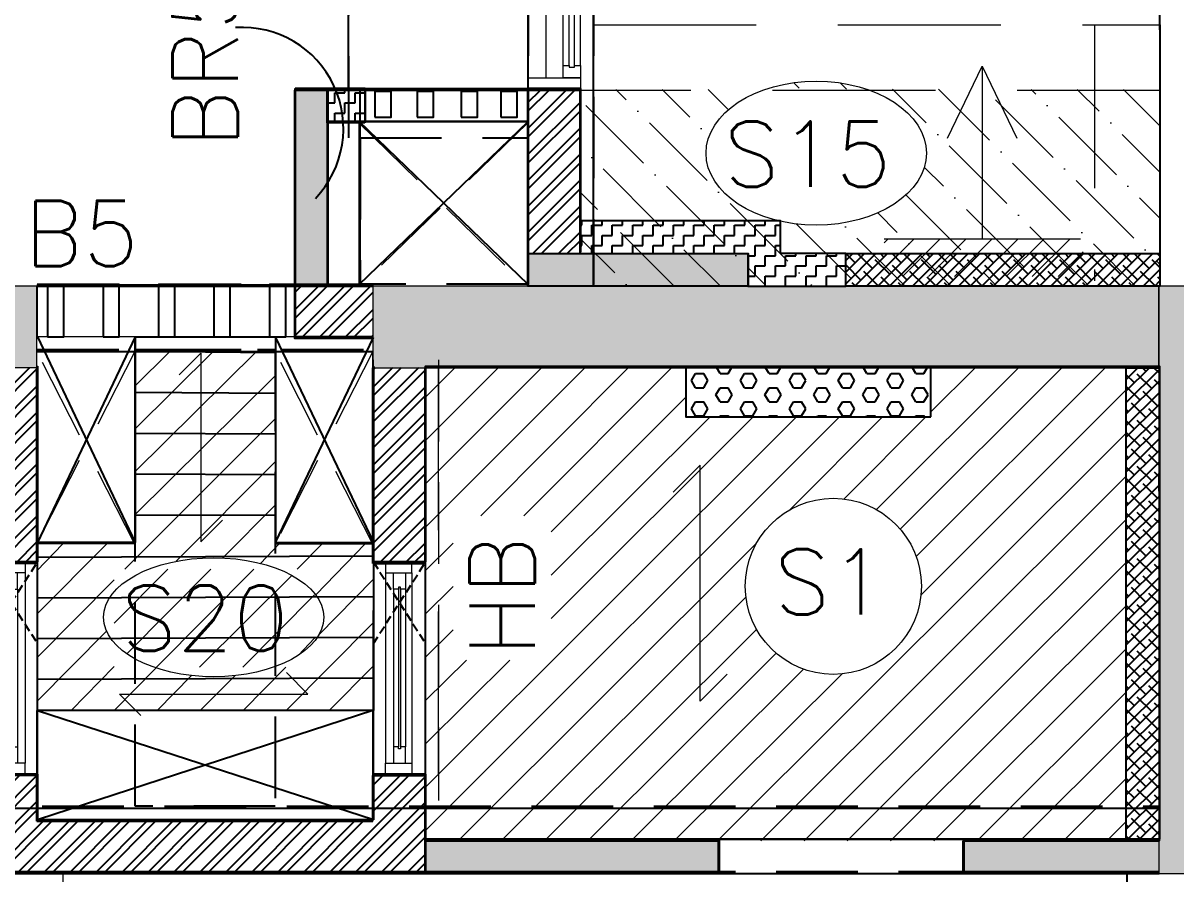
# Model space of a CAD drawing. Header units: millimetres. Extents: x 1181448 to 1317632, y -5734806 to -5633961.
# Drawn here: x 1287948 to 1291482, y -5713883 to -5711275 of the extents above; entities that cross this region are included whole.
import ezdxf

# ---------------------------------------------------------------- set-up
doc = ezdxf.new("R2010")
doc.units = ezdxf.units.MM
doc.header["$LTSCALE"] = 1000
doc.header["$MEASUREMENT"] = 0
for name, pattern in [('1', [0]), ('2BHK-A - FRONT$0$HIDDEN', [0.375, 0.25, -0.125]), ('AUDIT_D_120904163729-0', [0]), ('HIDDEN', [0.375, 0.25, -0.125]), ('T 10_TYPICAL ELEVATION$0$AUDIT_D_120904163729-0', [0]), ('T8(T9 IS SIMILAR) - TYPICAL FLOOR ELEVATION$0$AUDIT_D_120904163729-0', [0]), ('T8(T9 IS SIMILAR)$0$$0$HIDDEN', [0.375, 0.25, -0.125]), ('T8(T9 IS SIMILAR)$0$HIDDEN', [0.375, 0.25, -0.125])]:
    doc.linetypes.add(name, pattern=pattern)
doc.layers.get('0').update_dxf_attribs({"linetype": 'AUDIT_D_120904163729-0'})
for name, color, linetype in [('100 MM THK. NON-STRUCTURAL WALL', 134, 'Continuous'), ('100 MM THK. NON-STRUCTURAL WALL FOR LEDGE WALL BELOW WASHBASIN COUNTER', 47, 'Continuous'), ('150 MM THK. BLOCK WORK.', 223, 'Continuous'), ('2BHK-A - FRONT$0$$0$A-Elev Feature-Chajja', 13, 'Continuous'), ('2BHK-A - FRONT$0$$0$CUT-OUT', 49, 'Continuous'), ('2BHK-A - FRONT$0$A-TOI SUNK 50MM', 8, 'Continuous'), ('2BHK-A - FRONT$0$CUT-OUT', 49, 'Continuous'), ('2BHK-A - FRONT$0$ELE 1', 1, 'Continuous'), ('A_dim', 1, 'Continuous'), ('S-BEAM', 20, 'Continuous'), ('SCPL-BEAMS NO.', 7, 'Continuous'), ('T 10_TYPICAL ELEVATION$0$A-WALL-FEATURES', 6, 'T 10_TYPICAL ELEVATION$0$AUDIT_D_120904163729-0'), ('T8(T9 IS SIMILAR) - TYPICAL FLOOR ELEVATION$0$A-WALL-FEATURES', 6, 'T8(T9 IS SIMILAR) - TYPICAL FLOOR ELEVATION$0$AUDIT_D_120904163729-0'), ('T8(T9 IS SIMILAR)$0$S-BEAM', 20, 'T8(T9 IS SIMILAR)$0$$0$HIDDEN'), ('TYPICAL FLOOR ARCH', 251, 'AUDIT_D_120904163729-0')]:
    doc.layers.add(name, color=color, linetype=linetype)
for name, color, linetype, lineweight in [('160 THK. STRUCT WALL', 7, 'Continuous', 15), ('2BHK-A - FRONT$0$$0$A-WALL- 160', 6, 'Continuous', 30), ('2BHK-A - FRONT$0$$0$Ele', 8, 'Continuous', 15), ('2BHK-A - FRONT$0$A-WALL- 160', 6, 'Continuous', 30), ('2BHK-A - FRONT$0$Ventilator', 5, 'Continuous', 0), ('2BHK-A - FRONT$0$Window', 4, 'Continuous', 20), ('S-CUTOUT', 8, 'Continuous', 15), ('S-HATCH', 8, 'Continuous', 9), ('SCPL BEAM', 20, 'Continuous', 13), ('SCPL_DIM', 9, 'Continuous', 5), ('SCPL_SLAB MARK', 72, 'Continuous', 20), ('T8(T9 IS SIMILAR)$0$SCPL BEAM', 191, 'T8(T9 IS SIMILAR)$0$$0$HIDDEN', 13)]:
    doc.layers.add(name, color=color, linetype=linetype, lineweight=lineweight)
doc.layers.add('160MM THK.NON-STRUCTURAL WALLS', color=7, linetype='Continuous', true_color=0xea7b62)
doc.layers.add('WALL - 0.16 thk STRUCTURAL', color=7, linetype='1', true_color=0x24ffc8)
doc.styles.add('SCPL', font='romans.shx')
doc.dimstyles.new('SCPL', dxfattribs={"dimscale": 0, "dimtxt": 300, "dimasz": 300, "dimexe": 100, "dimexo": 200, "dimgap": 150, "dimtad": 0, "dimdec": 0, "dimzin": 1, "dimdsep": 46, "dimtxsty": 'SCPL', "dimcen": 150, "dimclrd": 1, "dimclre": 2, "dimclrt": 5, "dimadec": 3, "dimazin": 0, "dimtfac": 1, "dimtdec": 0, "dimtofl": 0, "dimtmove": 2, "dimatfit": 3, "dimfxl": 0, "dimtolj": 1, "dimtzin": 0, "dimlwd": 15, "dimlwe": 13, "dimarcsym": 0})
pattern_1 = [(0, (-1149440.805562168, 5720355.276203245), (31.25, 31.25), [31.25, -31.25]), (90, (-1149409.555562168, 5720355.276203245), (-31.25, 31.25), [31.25, -31.25])]
pattern_2 = [(45, (206689697.0589429, 159341505.5749756), (-66.29126073623883, 66.29126073623884), [])]

# ---------------------------------------------------------------- blocks, each defined once
blk = doc.blocks.new('2BHK-A - FRONT$0$1500')
at = {"layer": '2BHK-A - FRONT$0$Window', "color": 1, "lineweight": 13}
for p, q in [((1150276.486151809, -5694418.8163806), (1148842.486151809, -5694418.8163806)), ((1149307.486151809, -5694418.8163806), (1148879.986151809, -5694418.8163806)), ((1149307.486151809, -5694472.143047268), (1148879.986151809, -5694472.143047268)), ((1149773.736151809, -5694472.143047268), (1149344.986151809, -5694472.143047268)), ((1149811.236151809, -5694472.143047268), (1150276.48615181, -5694472.143047269)), ((1149307.486151809, -5694525.469713934), (1148842.486151809, -5694525.469713934)), ((1149773.736151809, -5694525.469713934), (1149344.986151809, -5694525.469713934)), ((1150238.986151809, -5694525.469713934), (1149811.236151809, -5694525.469713934)), ((1149773.736151809, -5694578.8163806), (1148842.486151809, -5694578.8163806)), ((1150238.986151809, -5694578.8163806), (1149811.236151809, -5694578.8163806))]:
    blk.add_line(p, q, dxfattribs=at)
at = {"layer": '2BHK-A - FRONT$0$Window', "color": 5, "lineweight": 13}
for p, q in [((1149307.486151809, -5694449.059713934), (1148879.986151809, -5694449.059713934)), ((1149307.486151809, -5694453.559713934), (1148879.986151809, -5694453.559713934)), ((1149773.736151809, -5694490.726380601), (1149344.986151809, -5694490.726380601)), ((1149773.736151809, -5694506.886380601), (1149344.986151809, -5694506.886380601)), ((1150238.986151809, -5694544.053047268), (1149811.236151809, -5694544.053047268)), ((1150238.986151809, -5694560.233047267), (1149811.236151809, -5694560.233047267))]:
    blk.add_line(p, q, dxfattribs=at)
at = {"layer": '2BHK-A - FRONT$0$Window', "color": 4, "lineweight": 13}
for points in [[(1148842.486151809, -5694418.8163806), (1148809.486151809, -5694418.8163806), (1148809.486151809, -5694578.8163806), (1148842.486151809, -5694578.8163806)], [(1148879.986151809, -5694453.559713934), (1148879.986151809, -5694472.143047268), (1148842.486151809, -5694472.143047268), (1148842.486151809, -5694418.8163806), (1148879.986151809, -5694418.8163806), (1148879.986151809, -5694449.059713934), (1148875.486151809, -5694449.059713934), (1148875.486151809, -5694453.559713934)], [(1149307.486151809, -5694453.559713934), (1149307.486151809, -5694472.143047268), (1149344.986151809, -5694472.143047268), (1149344.986151809, -5694418.8163806), (1149307.486151809, -5694418.8163806), (1149307.486151809, -5694449.059713934), (1149311.986151809, -5694449.059713934), (1149311.986151809, -5694453.559713934)], [(1150309.486151809, -5694418.8163806), (1150276.486151809, -5694418.8163806), (1150276.486151809, -5694578.8163806), (1150309.486151809, -5694578.8163806)], [(1149344.986151809, -5694506.886380601), (1149344.986151809, -5694525.469713934), (1149307.486151809, -5694525.469713934), (1149307.486151809, -5694472.143047268), (1149344.986151809, -5694472.143047268), (1149344.986151809, -5694490.726380601), (1149340.486151809, -5694490.726380601), (1149340.486151809, -5694506.886380601)], [(1149773.736151809, -5694506.886380601), (1149773.736151809, -5694525.469713934), (1149811.236151809, -5694525.469713934), (1149811.236151809, -5694472.143047268), (1149773.736151809, -5694472.143047268), (1149773.736151809, -5694490.726380601), (1149778.236151809, -5694490.726380601), (1149778.236151809, -5694506.886380601)], [(1149811.236151809, -5694560.233047267), (1149811.236151809, -5694578.8163806), (1149773.736151809, -5694578.8163806), (1149773.736151809, -5694525.469713934), (1149811.236151809, -5694525.469713934), (1149811.236151809, -5694544.053047268), (1149806.736151809, -5694544.053047268), (1149806.736151809, -5694560.233047267)], [(1150238.986151809, -5694560.233047267), (1150238.986151809, -5694578.8163806), (1150276.486151809, -5694578.8163806), (1150276.486151809, -5694525.469713934), (1150238.986151809, -5694525.469713934), (1150238.986151809, -5694544.053047268), (1150243.486151809, -5694544.053047268), (1150243.486151809, -5694560.233047267)]]:
    blk.add_lwpolyline(points, close=True, dxfattribs=at)
blk = doc.blocks.new('2BHK-A - FRONT$0$V1')
at = {"layer": '2BHK-A - FRONT$0$Ventilator'}
for p, q in [((1139453.9029181, -5700057.068097494), (1140103.9029181, -5700057.068097494)), ((1139453.9029181, -5700217.068097494), (1140103.9029181, -5700217.068097494))]:
    blk.add_line(p, q, dxfattribs=at)
at = {"layer": '2BHK-A - FRONT$0$Ventilator', "color": 8}
for p, q in [((1139486.9029181, -5700094.568097494), (1140070.9029181, -5700094.568097494)), ((1139536.9029181, -5700118.318097494), (1140020.9029181, -5700118.318097494)), ((1139536.9029181, -5700155.818097494), (1140020.9029181, -5700155.818097494)), ((1139486.9029181, -5700174.568097494), (1140070.9029181, -5700174.568097494))]:
    blk.add_line(p, q, dxfattribs=at)
at = {"layer": '2BHK-A - FRONT$0$Ventilator', "color": 5}
for p, q in [((1139536.9029181, -5700134.068097494), (1140020.9029181, -5700134.068097494)), ((1139536.9029181, -5700140.068097494), (1140020.9029181, -5700140.068097494))]:
    blk.add_line(p, q, dxfattribs=at)
at = {"layer": '2BHK-A - FRONT$0$Ventilator', "color": 4}
for points in [[(1139453.9029181, -5700094.568097494), (1139486.9029181, -5700094.568097494), (1139486.9029181, -5700174.568097494), (1139453.9029181, -5700174.568097494)], [(1139536.9029181, -5700134.068097494), (1139536.9029181, -5700118.318097494), (1139486.9029181, -5700118.318097494), (1139486.9029181, -5700155.818097494), (1139536.9029181, -5700155.818097494), (1139536.9029181, -5700140.068097494), (1139530.9029181, -5700140.068097494), (1139530.9029181, -5700134.068097494)], [(1140020.9029181, -5700134.068097494), (1140020.9029181, -5700118.318097494), (1140070.9029181, -5700118.318097494), (1140070.9029181, -5700155.818097494), (1140020.902918101, -5700155.818097494), (1140020.902918101, -5700140.068097494), (1140026.902918101, -5700140.068097494), (1140026.902918101, -5700134.068097494)], [(1140103.9029181, -5700094.568097494), (1140070.9029181, -5700094.568097494), (1140070.9029181, -5700174.568097494), (1140103.9029181, -5700174.568097494)]]:
    blk.add_lwpolyline(points, close=True, dxfattribs=at)
blk = doc.blocks.new('GGS')
at = {"layer": '2BHK-A - FRONT$0$CUT-OUT', "linetype": 'ByBlock'}
h = blk.add_hatch(dxfattribs=at)
h.set_pattern_fill('ANSI31', color=8, scale=1000, angle=135)
h.set_pattern_definition([(180, (-207719539.2580269, -153589283.4232135), (-2.131628207280301e-14, -125), [])])
h.paths.add_polyline_path([(-206574049.760304, -159311117.8172664), (-206574049.8051624, -159311747.9981189), (-206573749.7968754, -159311747.9981189), (-206573749.8169029, -159312262.6860279), (-206574779.7193763, -159312262.6860279), (-206574779.7193763, -159311747.9981189), (-206574479.6993457, -159311747.9981189), (-206574479.7724494, -159311117.8172664)])
at = {"color": 8, "linetype": '2BHK-A - FRONT$0$HIDDEN', "ltscale": 0.1}
for p, q in [((-206574939.77246, -159312057.9981189), (-206574779.77246, -159311807.9981189)), ((-206574939.77246, -159311807.9981189), (-206574779.77246, -159312057.9981189)), ((-206573749.7968754, -159312057.9979317), (-206573589.7968754, -159311807.9979317)), ((-206573749.7968754, -159311807.9979317), (-206573589.7968754, -159312057.9979317))]:
    blk.add_line(p, q, dxfattribs=at)
at = {"layer": '2BHK-A - FRONT$0$$0$A-Elev Feature-Chajja', "color": 8}
for points in [[(-206573745.7580269, -159310445.3327837), (-206573695.7580269, -159310445.3327837), (-206573695.7580269, -159310366.5136434), (-206573745.7580269, -159310366.5136434)], [(-206573615.2580269, -159310445.3327837), (-206573565.2580269, -159310445.3327837), (-206573565.2580269, -159310366.5136434), (-206573615.2580269, -159310366.5136434)], [(-206573480.7580269, -159310445.3327837), (-206573430.7580269, -159310445.3327837), (-206573430.7580269, -159310366.5136434), (-206573480.7580269, -159310366.5136434)], [(-206573359.2580269, -159310445.3327837), (-206573309.2580269, -159310445.3327837), (-206573309.2580269, -159310366.5136434), (-206573359.2580269, -159310366.5136434)], [(-206574748.6799143, -159311117.795598), (-206574698.6068031, -159311117.795598), (-206574698.6068031, -159310957.9764577), (-206574748.6799143, -159310957.9764577)], [(-206574578.6068031, -159311117.7955981), (-206574528.6068031, -159311117.7955981), (-206574528.6068031, -159310957.9764579), (-206574578.6068031, -159310957.9764579)], [(-206574408.6068031, -159311117.795598), (-206574358.6068031, -159311117.795598), (-206574358.6068031, -159310957.9764577), (-206574408.6068031, -159310957.9764577)], [(-206574238.6068031, -159311117.7955981), (-206574188.6068031, -159311117.7955981), (-206574188.6068031, -159310957.9764579), (-206574238.6068031, -159310957.9764579)], [(-206574068.6068031, -159311117.795598), (-206574018.6068031, -159311117.795598), (-206574018.6068031, -159310957.9764577), (-206574068.6068031, -159310957.9764577)]]:
    blk.add_lwpolyline(points, close=True, dxfattribs=at)
at = {"layer": '2BHK-A - FRONT$0$$0$A-WALL- 160', "color": 8, "linetype": 'ByBlock'}
for p, q in [((-206573989.8639396, -159310357.232942), (-206573989.8621727, -159310958.0001591)), ((-206573889.863939, -159310357.2329426), (-206573889.8621648, -159310957.9985042))]:
    blk.add_line(p, q, dxfattribs=at)
blk.add_lwpolyline([(-206573749.7718751, -159310957.9981187), (-206573989.8621727, -159310958.0001591), (-206573989.8621647, -159311117.8176517), (-206573749.7718751, -159311117.8176517)], dxfattribs=at)
at = {"layer": '2BHK-A - FRONT$0$$0$CUT-OUT', "color": 8}
blk.add_line((-206573792.975674, -159310457.9773492), (-206573792.975674, -159310957.9781543), dxfattribs=at)
for points in [[(-206573792.975674, -159310957.9781543), (-206573275.0993609, -159310457.9773492)], [(-206573275.0993609, -159310957.9781543), (-206573792.975674, -159310457.9773492)]]:
    blk.add_lwpolyline(points, dxfattribs=at)
at = {"layer": '2BHK-A - FRONT$0$$0$Ele', "color": 8}
blk.add_lwpolyline([(-206574779.7718751, -159310957.9981259), (-206573989.8635309, -159310958.0001591), (-206573989.8621727, -159311117.8172664), (-206574779.7718751, -159311117.8172664)], close=True, dxfattribs=at)
at = {"layer": '2BHK-A - FRONT$0$A-TOI SUNK 50MM', "color": 8}
blk.add_line((-206572690.0696128, -159312657.9981189), (-206571940.0696128, -159312657.9981189), dxfattribs=at)
blk.add_line((-206572690.0696128, -159312657.9981189), (-206571940.0696128, -159312657.9981189), dxfattribs=at)
blk.add_lwpolyline([(-206571340.0465095, -159312657.9981189), (-206573589.7968754, -159312657.9981189), (-206573589.7968754, -159311208.3543867), (-206571340.0465095, -159311208.3543867)], close=True, dxfattribs=at)
at = {"layer": '2BHK-A - FRONT$0$A-WALL- 160', "color": 8, "linetype": 'ByBlock'}
for p, q in [((-206573989.8639396, -159310357.232942), (-206573889.863939, -159310357.2329426)), ((-206573774.7718957, -159310357.9985042), (-206573274.7718957, -159310357.9985042)), ((-206573274.7718957, -159310357.2329465), (-206573114.7718957, -159310357.2329476)), ((-206573274.7718957, -159310857.9985042), (-206573274.7718957, -159310357.2329465)), ((-206573114.7718957, -159310857.9985042), (-206573114.7718957, -159310357.2329476)), ((-206573774.7718957, -159310457.9985042), (-206573274.7718957, -159310457.9985042)), ((-206574779.77246, -159311807.9981189), (-206574779.7718751, -159311208.0280288)), ((-206573749.7968754, -159311807.9981189), (-206573749.7962905, -159311207.9459302)), ((-206573589.7968754, -159311807.9981189), (-206573589.7962905, -159311207.9488796)), ((-206574779.77246, -159311807.9981189), (-206574939.77246, -159311807.9981189)), ((-206573749.7968754, -159311807.9981189), (-206573589.7968754, -159311807.9981189)), ((-206574779.77246, -159312457.9981189), (-206574939.77246, -159312457.9981189)), ((-206574779.77246, -159312597.9981189), (-206574779.77246, -159312457.9981189)), ((-206573749.7968754, -159312457.9981189), (-206573589.7968754, -159312457.9981189)), ((-206573749.7968754, -159312597.9981189), (-206573749.7968754, -159312457.9981189)), ((-206573589.7968754, -159312757.9981189), (-206573589.7968754, -159312457.9981189)), ((-206574779.77246, -159312597.9981189), (-206573749.7968754, -159312597.9981189)), ((-206573589.7968754, -159312657.9981189), (-206572690.0696128, -159312657.9981189)), ((-206572690.0696128, -159312757.9981189), (-206572690.0696128, -159312657.9981189)), ((-206571940.0696128, -159312657.9981189), (-206571339.7718751, -159312657.9981189)), ((-206571940.0696128, -159312757.9981189), (-206571940.0696128, -159312657.9981189)), ((-206574939.77246, -159312757.9981189), (-206573589.7968754, -159312757.9981189)), ((-206573749.7968754, -159312757.9981189), (-206572690.0696128, -159312757.9981189)), ((-206571940.0696128, -159312757.9981189), (-206571339.7718751, -159312757.9981189))]:
    blk.add_line(p, q, dxfattribs=at)
blk.add_lwpolyline([(-206573774.7718957, -159310457.9985042), (-206573889.863939, -159310457.9985042), (-206573889.863939, -159310357.2329426), (-206573774.7718957, -159310357.2329426)], close=True, dxfattribs=at)
at = {"layer": '2BHK-A - FRONT$0$CUT-OUT', "color": 8, "linetype": 'ByBlock'}
for points in [[(-206574779.7724493, -159311117.8172664), (-206574479.7724494, -159311747.9981189)], [(-206574479.7724494, -159311117.8172664), (-206574779.6985862, -159311747.9981189)], [(-206574049.7968754, -159311119.9435428), (-206573749.8169029, -159311747.956037)], [(-206574049.7968743, -159311747.980709), (-206573749.8336024, -159311119.9435428)], [(-206574779.7193763, -159312262.686028), (-206573749.8169029, -159312597.065883)], [(-206573751.5935071, -159312262.6860279), (-206574775.9972769, -159312597.0946112)]]:
    blk.add_lwpolyline(points, dxfattribs=at)
blk.add_lwpolyline([(-206574049.760304, -159311117.8172664), (-206574049.8051624, -159311747.9981189), (-206573749.7968754, -159311747.9981189), (-206573749.8169029, -159312262.6860279), (-206574779.7193763, -159312262.6860279), (-206574779.7193763, -159311747.9981189), (-206574479.6993457, -159311747.9981189), (-206574479.7724494, -159311117.8172664)], close=True, dxfattribs=at)
at = {"layer": '2BHK-A - FRONT$0$ELE 1', "color": 8, "linetype": 'ByBlock'}
blk.add_line((-206573749.8169029, -159312262.6860279, 0.486511291287666), (-206574779.7193763, -159312262.6860279, 0.486511291287666), dxfattribs=at)
for points in [[(-206574479.7724494, -159311117.8172664), (-206574479.6993457, -159311747.9981189), (-206574779.7193763, -159311747.9981189)], [(-206574049.760304, -159311117.8172664), (-206574049.8334077, -159311747.9981189), (-206573749.8133771, -159311747.9981189)]]:
    blk.add_lwpolyline(points, dxfattribs=at)
at = {"layer": 'T8(T9 IS SIMILAR)$0$S-BEAM', "color": 8}
for p, q in [((-206573824.8962289, -159310507.9985042, -2.001105161086869e-05), (-206573824.3047899, -159308507.2588601, 2.001105161086869e-05)), ((-206573275.0496694, -159308507.0986635), (-206573275.170432, -159310957.1899389, -0.7011561726341198)), ((-206573075.0496696, -159308507.1085213), (-206573075.1704322, -159310957.1997967, -0.7011561726341198)), ((-206573990.6452824, -159310357.9985042), (-206573275.1384339, -159310357.9985042)), ((-206573990.6452824, -159310507.9985042), (-206573990.6452824, -159310956.9190387, -0.2353262531565333)), ((-206573790.6452824, -159310507.9985042), (-206573790.6452824, -159310956.9190387, -0.2353262531565333)), ((-206574780.1472003, -159310957.0404594), (-206573750.3574387, -159310956.9245298, 0.07161335200005503)), ((-206574780.124685, -159311157.0404582), (-206573750.3349234, -159311156.9245286, 0.07161335200005503)), ((-206577390.0751137, -159312556.5852826, 0.07161335200005503), (-206571340.3964036, -159312556.5706815, 0.1432267039698243)), ((-206577390.074631, -159312756.5852826, 0.07161335200005503), (-206571340.6427405, -159312756.5706854, 0.07161335200005525)), ((-206571440.2518242, -159312756.5709257, 0.07161335200005503), (-206571440.2533211, -159313756.3956056, 0.07161335200005503))]:
    blk.add_line(p, q, dxfattribs=at)
for points, elevation in [([(-206573790.6452824, -159310507.9985042), (-206573275.1704186, -159310507.9985042), (-206573275.1704186, -159310956.9190387), (-206573790.6452824, -159310956.9190387)], -0.2353262531564917), ([(-206574050.5785141, -159312556.5772226), (-206574480.4809876, -159312556.5772226), (-206574480.4809876, -159311157.0067255), (-206574050.5785141, -159311157.0067255)], 0.1111447976926301)]:
    blk.add_lwpolyline(points, close=True, dxfattribs=dict(at, elevation=elevation))
at = {"layer": 'T8(T9 IS SIMILAR)$0$SCPL BEAM', "color": 8, "linetype": 'T8(T9 IS SIMILAR)$0$HIDDEN'}
for p, q in [((-206573750.2904298, -159311188.9245307), (-206573750.2813939, -159312538.6875629, 0.04308914851203816)), ((-206573550.2904298, -159311188.9231918), (-206573550.2813939, -159312538.686224, 0.04308914851203816)), ((-206574780.2959824, -159311207.0066281, 0.07161335200005525), (-206574780.2924715, -159312556.5789838, 0.1025067749187656)), ((-206574701.7225278, -159312756.5839723, 0.07161335199998575), (-206574701.7240553, -159313738.0707289, -0.02240105669000003))]:
    blk.add_line(p, q, dxfattribs=at)
at = {"layer": '2BHK-A - FRONT$0$A-WALL- 160', "color": 8, "linetype": 'ByBlock', "xscale": -1, "rotation": 90}
for name, p in [('2BHK-A - FRONT$0$1500', (-212267693.5882764, -158160047.7467958)), ('2BHK-A - FRONT$0$V1', (-212273806.8649729, -158172354.095496))]:
    blk.add_blockref(name, p, dxfattribs=at)
at = {"layer": '2BHK-A - FRONT$0$A-WALL- 160', "color": 8, "linetype": 'ByBlock', "rotation": 270}
blk.add_blockref('2BHK-A - FRONT$0$V1', (-200874722.7043625, -158172354.0952008), dxfattribs=at)
blk = doc.blocks.new('A$C5F94338C')
at = {"layer": 'WALL - 0.16 thk STRUCTURAL', "true_color": 0x1f57ff}
h = blk.add_hatch(color=160, dxfattribs=at)
h.dxf.hatch_style = 1
h.paths.add_polyline_path([(14420.00204686401, 5085.224688071758), (14420.0025664377, 5335.281288523227), (11810.00266800402, 5335.255220908672), (11810.00266800402, 5085.255220908672)])
h = blk.add_hatch(color=160, dxfattribs=at)
h.dxf.hatch_style = 1
h.paths.add_polyline_path([(17859.97668160102, 5084.7284988584), (17859.97720117471, 5334.78509919066), (15450.25455368659, 5334.757252973504), (15450.25455368659, 5084.757252973504)])
h = blk.add_hatch(color=160, dxfattribs=at)
h.dxf.hatch_style = 1
h.paths.add_polyline_path([(18110.00511248014, 5334.784579676576), (17859.97720117471, 5334.78509919066), (17860.04813159606, 3535.000036519952), (18110.0481449475, 3535.000036519952)])
at = {"layer": '160 THK. STRUCT WALL', "elevation": 0.07161335199998575}
blk.add_lwpolyline([(14420.00204686401, 5085.224688071758), (14420.0025664377, 5335.281288523227), (11810.00266800402, 5335.255220908672), (11810.00266800402, 5085.255220908672)], close=True, dxfattribs=at)
at = {"layer": '160 THK. STRUCT WALL'}
for points in [[(17859.97668160102, 5084.7284988584), (17859.97720117471, 5334.78509919066), (15450.25455368659, 5334.757252973504), (15450.25455368659, 5084.757252973504)], [(18110.00511248014, 5334.784579676576), (17859.97720117471, 5334.78509919066), (17860.04813159606, 3535.000036519952), (18110.0481449475, 3535.000036519952)]]:
    blk.add_lwpolyline(points, close=True, dxfattribs=at)
blk = doc.blocks.new('A$C42226032')
at = {"layer": 'SCPL_SLAB MARK'}
h = blk.add_hatch(dxfattribs=at)
h.set_pattern_fill('ANSI31', color=256, scale=0.2, angle=90)
h.set_pattern_definition([(135, (-48.78957498450661, -510.3908649645549), (-0.0176776695296637, -0.0176776695296637), [])])
h.paths.add_polyline_path([(-0.1371932203806165, -0.2348310001494669), (-0.1371932203806165, -0.2863041816063232), (0.1336667771734425, -0.2863041816063232), (0.1336667771734425, -0.2348310001494669)])
for p, q in [((0, 0), (0, -0.2348310001494669)), ((0, -1.99e-13), (-0.047252589632194, -0.0980868399981034)), ((0.047252589632194, -0.0980868399981034), (0, -1.99e-13)), ((0.1336667771734425, -0.2348310001494669), (-0.1336667771734425, -0.2348310001494669))]:
    blk.add_line(p, q, dxfattribs=at)
blk = doc.blocks.new('HS')
at = {"linetype": 'Continuous'}
for p, q in [((9.277298414872346, 0), (7.155978071313255, 2.121320343559318)), ((-9.277298414872346, 0), (9.277298414872346, 0)), ((-9.277298414872346, 0), (-7.155978071312347, -2.121320343559318))]:
    blk.add_line(p, q, dxfattribs=at)
blk = doc.blocks.new('One WAy')
at = {"xscale": -38.94666666665216, "yscale": 38.94666666665216, "zscale": 38.94666666665216, "rotation": 270}
blk.add_blockref('HS', (0, 0), dxfattribs=at)
blk = doc.blocks.new('*D109')
at = {"layer": 'T 10_TYPICAL ELEVATION$0$A-WALL-FEATURES', "color": 1, "lineweight": 15, "transparency": 16777216}
for p, q in [((-206690638.6278394, -159343303.5188352), (-206688538.5632933, -159343303.5188352)), ((-206684078.549582, -159343303.5188352), (-206687638.5632933, -159343303.5188352))]:
    blk.add_line(p, q, dxfattribs=at)
at = {"layer": 'T 10_TYPICAL ELEVATION$0$A-WALL-FEATURES', "color": 2, "lineweight": 13, "transparency": 16777216}
for p, q in [((-206690938.6278394, -159343453.4088667), (-206690938.6278394, -159343403.5188352)), ((-206683778.549582, -159343453.5354241), (-206683778.549582, -159343403.5188352))]:
    blk.add_line(p, q, dxfattribs=at)
at = {"layer": 'T 10_TYPICAL ELEVATION$0$A-WALL-FEATURES', "color": 1, "transparency": 16777216}
for points in [[(-206690638.6278394, -159343253.5188352), (-206690638.6278394, -159343353.5188352), (-206690938.6278394, -159343303.5188352)], [(-206684078.549582, -159343253.5188352), (-206684078.549582, -159343353.5188352), (-206683778.549582, -159343303.5188352)]]:
    blk.add_solid(points, dxfattribs=at)
at = {"layer": 'T 10_TYPICAL ELEVATION$0$A-WALL-FEATURES', "color": 5, "transparency": 16777216, "insert": (-206688088.5632933, -159343303.5188352), "char_height": 300, "attachment_point": 5, "style": 'SCPL'}
blk.add_mtext('\\A1;  ', dxfattribs=at)
blk = doc.blocks.new('A$C73fda794')
at = {"layer": '100 MM THK. NON-STRUCTURAL WALL', "linetype": 'ByBlock'}
h = blk.add_hatch(dxfattribs=at)
h.set_pattern_fill('ZIGZAG', color=256, scale=250)
h.set_pattern_definition(pattern_1)
h.paths.add_polyline_path([(-7291.319410353899, -3119.299472630024), (-5591.246884077787, -3119.298702150583), (-5591.246884077787, -3019.298702150583), (-7291.319410353899, -3019.298702150583)])
h.paths.add_polyline_path([(-4551.319397211075, -4119.299087196589), (-4551.319423824549, -4219.299087315798), (-2341.260941505432, -4219.299678087234), (-2341.260941416025, -4119.299678146839), (-3491.34441062808, -4118.942819625139), (-3491.34441062808, -4018.942819625139), (-3591.34441062808, -4018.942819625139), (-3591.344472408295, -4119.299677997828)])
h.paths.add_polyline_path([(-3491.34441062808, -3018.942819625139), (-2591.617148071527, -3018.942819625139), (-2591.617148071527, -3118.942819625139), (-3491.34441062808, -3118.942819625139)])
h.paths.add_polyline_path([(-1841.617148071527, -3118.942819625139), (-1241.595401823521, -3118.942819625139), (-1241.595401823521, -3018.942819625139), (-1841.617148071527, -3018.942819625139)])
h.paths.add_polyline_path([(958.680589646101, -669.2574555277824), (1058.680589646101, -669.2574555277824), (1058.680589646101, -1418.943618088961), (958.680589646101, -1418.943618088961)])
h.paths.add_polyline_path([(958.680589646101, 230.7425444722176), (1058.680589646101, 230.7425444722176), (1058.680589646101, 1130.6517123878), (958.680589646101, 1130.6517123878)])
h.paths.add_polyline_path([(-3891.409707963467, -1319.2770408988), (-3791.409700840712, -1319.299087375402), (-3791.389510691166, -819.2810516655445), (-3791.450842440128, -819.3189395964146), (-3791.37180891633, -718.40256986022), (-3891.411622941494, -718.6663026511669)])
h.paths.add_polyline_path([(-1241.319410353899, -8328.94281962514), (-506.3194103240967, -8328.94281962514), (-506.3194103240967, -8228.94281962514), (-1241.319410353899, -8228.94281962514)])
h.paths.add_polyline_path([(-991.319410353899, -1419.299086242914), (-591.319410353899, -1419.299086242914), (-591.319410353899, -1319.299087375402), (-991.319410353899, -1319.299087375402)])
h.paths.add_polyline_path([(708.680589646101, -1319.299087375402), (958.680589646101, -1319.299087375402), (958.680589646101, -1419.299048423767), (708.680589646101, -1419.299048423767)])
h = blk.add_hatch(dxfattribs=at)
h.set_pattern_fill('ZIGZAG', color=256, scale=250)
h.set_pattern_definition(pattern_1)
h.paths.add_polyline_path([(-3676.319430977106, -819.2990873754025), (-3791.411474317312, -819.2990873754025), (-3791.411474317312, -718.5335258245468), (-3676.319430977106, -718.5335258245468)])
h = blk.add_hatch(dxfattribs=at)
h.set_pattern_fill('ZIGZAG', color=256, scale=250)
h.set_pattern_definition([(0, (-1203933.583910257, 5720355.632470995), (31.25, 31.25), [31.25, -31.25]), (90, (-1203902.333910257, 5720355.632470995), (-31.25, 31.25), [31.25, -31.25])])
h.paths.add_polyline_path([(-3016.319453537464, -1119.299087375402), (-3016.319430977106, -1219.299087375402), (-2501.6468963027, -1219.230782389641), (-2501.6468963027, -1319.312871426344), (-2201.6063567698, -1319.313572645187), (-2201.606123030186, -1219.299087375402), (-2401.6468963027, -1219.299087375402), (-2401.6468963027, -1119.299087375402)])
at = {"layer": '100 MM THK. NON-STRUCTURAL WALL FOR LEDGE WALL BELOW WASHBASIN COUNTER'}
h = blk.add_hatch(dxfattribs=at)
h.set_pattern_fill('ANSI38', color=256, scale=200)
h.set_pattern_definition([(45, (-16411.84815913439, -8663.210618376732), (-17.67766952966369, 17.67766952966369), []), (135, (-16411.84815913439, -8663.210618376732), (-53.03300858899106, 17.67766952966369), [62.5, -37.5])])
h.paths.add_polyline_path([(-2201.6063567698, -1219.313572645187), (-2201.6063567698, -1319.313572645187), (-1238.744057387114, -1319.305979400873), (-1238.744057387114, -1219.305979400873)])
h = blk.add_hatch(dxfattribs=at)
h.set_pattern_fill('ANSI38', color=256, scale=200)
h.set_pattern_definition([(45, (-19851.51455706358, -9013.513251274824), (-17.67766952966369, 17.67766952966369), []), (135, (-19851.51455706358, -9013.513251274824), (-53.03300858899106, 17.67766952966369), [62.5, -37.5])])
h.paths.add_polyline_path([(-1341.594044774771, -3019.298702150583), (-1241.319410353899, -3019.298702150583), (-1241.319410353899, -1569.654969900846), (-1341.594044774771, -1569.654969900846)])
at = {"layer": '150 MM THK. BLOCK WORK.', "linetype": 'ByBlock'}
h = blk.add_hatch(dxfattribs=at)
h.set_pattern_fill('HEX', color=256, scale=200)
h.set_pattern_definition([(0, (-1149440.805562168, 5720355.276203245), (0, 43.30127018922193), [25, -50]), (120, (-1149440.805562168, 5720355.276203245), (-37.5, -21.65063509461095), [24.99999999999991, -49.99999999999982]), (59.99999999999999, (-1149415.805562168, 5720355.276203245), (-37.49999999999999, 21.65063509461097), [25, -50])])
h.paths.add_polyline_path([(-1941.34441062808, -1719.583469569683), (-1941.34441062808, -1569.297622293234), (-2241.069880008698, -1569.301139116287), (-2241.072296530008, -1569.296547621489), (-2691.500616848469, -1569.294184982777), (-2691.500613957644, -1719.583469569683)])
at = {"layer": '160MM THK.NON-STRUCTURAL WALLS', "linetype": 'ByBlock'}
h = blk.add_hatch(dxfattribs=at)
h.set_pattern_fill('ANSI32', color=256, scale=150)
h.set_pattern_definition([(45, (-1149440.805562168, 5720354.728578001), (-39.77475644174329, 39.7747564417433), []), (45, (-1149414.28905791, 5720354.728578001), (-39.77475644174329, 39.7747564417433), [])])
h.paths.add_polyline_path([(-4800.991564333439, -6474.230782419443), (-4640.991564333439, -6474.230782419443), (-4640.991564333439, -8168.942819625139), (-4170.936972498894, -8168.942819625139), (-4170.936972498894, -8328.94281962514), (-4800.991564333439, -8328.94281962514)])
h.paths.add_polyline_path([(-1441.319410353899, -6654.230782419443), (-1281.319410353899, -6654.230782419443), (-1281.319410353899, -7094.487728267908), (-506.3194103240967, -7094.487728267908), (-506.3230773508549, -7254.509154468775), (-1441.319410353899, -7254.487728267908)])
h.paths.add_polyline_path([(-2070.936972528696, -8328.94281962514), (-1441.319410353899, -8328.94281962514), (-1441.319410353899, -8168.942819625139), (-2070.936972528696, -8168.942819625139)])
h.paths.add_polyline_path([(1893.680589675903, -7094.487728267908), (2263.680589646101, -7094.487728267908), (2263.688034296036, -7254.500128805637), (1893.680589675903, -7254.512529313564)])
h.paths.add_polyline_path([(-3176.319430977106, 781.4664691984653), (-3016.319431006908, 781.4664691984653), (-3016.319431006908, 1130.700912624598), (-3176.319430977106, 1130.700912624598)])
h.paths.add_polyline_path([(-3891.409699946642, -1479.118234872818), (-3651.88964420557, -1479.118234872818), (-3650.798027127981, -1319.299715280533), (-3891.409707963467, -1319.300742298365)])
h.paths.add_polyline_path([(-3651.343825697899, -1568.890630871058), (-3491.34441062808, -1568.890630871058), (-3491.34441062808, -2169.298514962196), (-3651.343825697899, -2169.298514962196)])
h.paths.add_polyline_path([(-4841.319410294294, -1569.299087375402), (-4681.319410324097, -1569.299087375402), (-4678.819995224476, -2169.298702150583), (-4838.819995224476, -2169.298702150583)])
h.paths.add_polyline_path([(-4841.319995224476, -3119.298702150583), (-4841.319995224476, -2819.298702150583), (-4681.319995224476, -2819.298702150583), (-4681.319995224476, -2959.298702150583), (-3651.34441062808, -2959.298702150583), (-3651.34441062808, -2819.298702150583), (-3491.34441062808, -2819.298702150583), (-3491.34441062808, -3118.942819625139)])
h = blk.add_hatch(dxfattribs=at)
h.set_pattern_fill('ANSI32', color=256, scale=150)
h.set_pattern_definition([(45, (-1149440.805562168, 5720355.276203245), (-39.77475644174329, 39.7747564417433), []), (45, (-1149414.28905791, 5720355.276203245), (-39.77475644174329, 39.7747564417433), [])])
h.paths.add_polyline_path([(-3016.319453537464, -1219.299087375402), (-3176.148044735193, -1219.299087375402), (-3176.148044735193, -718.5335280001163), (-3016.319453537464, -718.5335280001163)])
at = {"layer": 'S-HATCH'}
h = blk.add_hatch(dxfattribs=at)
h.set_pattern_fill('ANSI36', color=256, scale=800, angle=270)
h.set_pattern_definition([(315, (206689697.0589429, 159353004.1517563), (194.4543648263005, -53.03300858899111), [250, -50, 0, -50])])
edge = h.paths.add_edge_path()
edge.add_ellipse((-2292.276827007532, -911.8466749489307), major_axis=(-337.599998652935, 0), ratio=0.6534639762314232, start_angle=0, end_angle=360)
edge.add_line((-2454.975123643875, -718.5837777853012), (-3016.319431006908, -718.5837777853012))
edge.add_line((-3016.319431006908, -718.5837777853012), (-3016.319431006908, -1319.465766310692))
edge.add_line((-3016.319431006908, -1319.465766310692), (-1238.950227290392, -1319.476273924112))
edge.add_line((-1238.950227290392, -1319.476273924112), (-1238.950227290392, -718.5942853987217))
edge.add_line((-1238.950227290392, -718.5942853987217), (-2129.578530371189, -718.5837777853012))
h = blk.add_hatch(dxfattribs=at)
h.set_pattern_fill('ANSI31', color=256, scale=750)
h.set_pattern_definition(pattern_2)
h.paths.add_polyline_path([(-3651.588379025459, -2110.080088466406), (-3651.984333842993, -2109.298702180386), (-3950.411888897419, -2109.298702180386), (-3950.948849141598, -2110.359164923429), (-3950.949198246002, -1519.314605951309), (-3950.961003929377, -1519.29130834341), (-4381.389036923647, -1519.339764207602), (-4381.927223443985, -1520.398378282785), (-4381.926875501871, -2109.375088393688), (-4381.965034008026, -2109.299901455641), (-4681.317601144314, -2109.299901455641), (-4681.319936722517, -2109.304495602846), (-4681.319995224476, -2169.298702150583), (-4681.521763145924, -2721.72537240386), (-4681.301982849836, -2619.291852086782), (-3651.494559824467, -2619.291852086782)])
edge = h.paths.add_edge_path(flags=16)
edge.add_ellipse((-4139.426031678915, -2334.014059484005), major_axis=(-337.599998652935, 0), ratio=0.5404940026340262, start_angle=0, end_angle=360)
h.paths.add_polyline_path([(-4444.47396633029, -2486.852354556322), (-3830.188252031803, -2486.852354556322), (-3830.188252031803, -2186.852354556322), (-4444.47396633029, -2186.852354556322)], flags=16)
h = blk.add_hatch(dxfattribs=at)
h.set_pattern_fill('ANSI31', color=256, scale=750)
h.set_pattern_definition(pattern_2)
edge = h.paths.add_edge_path(flags=16)
edge.add_arc((-2239.862197220325, -2239.158692717552), 269.8868610858917, 0, 360)
h.paths.add_polyline_path([(-2442.245004475117, -2375.753312081099), (-2075.578337818384, -2375.753312081099), (-2075.578337818384, -2075.753312081099), (-2442.245004475117, -2075.753312081099)], flags=0)
h.paths.add_polyline_path([(-3104.691965103149, -2465.576823771), (-3104.691965103149, -2022.719680905342), (-3404.691965103149, -2022.719680905342), (-3404.691965103149, -2465.576823771)], flags=16)
h.paths.add_polyline_path([(-1341.594044744968, -1569.254184424877), (-3491.34441062808, -1569.251517951488), (-3491.34441062808, -3019.702154070139), (-1341.594044744968, -3019.699487656355)])
h.paths.add_polyline_path([(-1941.347168028355, -1569.297035634518), (-1941.344410687685, -1719.583469569683), (-2691.500615388155, -1719.585191547871), (-2691.500615388155, -1569.295907020569)], flags=16)
at = {"layer": 'WALL - 0.16 thk STRUCTURAL', "true_color": 0x1f57ff}
h = blk.add_hatch(color=160, dxfattribs=at)
h.dxf.hatch_style = 1
h.paths.add_polyline_path([(-3176.303447604179, -1219.088597089052), (-2501.303447604179, -1219.088597089052), (-2501.303439676762, -1318.937498688698), (-3176.303439676762, -1318.937498688698)])
at = {"layer": '100 MM THK. NON-STRUCTURAL WALL', "linetype": 'ByBlock'}
for p, q in [((-3891.411474913359, -718.533525198698, -0.004903704061870934), (-3791.411474317312, -718.5335258245468, -0.004903704061870934)), ((-3891.411474913359, -718.533525198698, -0.004903704061870934), (-3891.409707963467, -1319.300742298365, -0.004903704061870934)), ((-3791.411474317312, -718.5335258245468, -0.004903704061870934), (-3791.409700095654, -1319.299087375402, -0.004903704061870934)), ((-3491.34441062808, -3019.298702150583, -0.004903704061870934), (-2591.617148071527, -3019.298702150583, -0.004903704061870934)), ((-2591.617148071527, -3119.298702150583, -0.004903704061870934), (-2591.617148071527, -3019.298702150583, -0.004903704061870934)), ((-1841.617148071527, -3019.298702150583, -0.004903704061870934), (-1241.319410353899, -3019.298702150583, -0.004903704061870934)), ((-1841.617148071527, -3119.298702150583, -0.004903704061870934), (-1841.617148071527, -3019.298702150583, -0.004903704061870934)), ((-3651.34441062808, -3119.298702150583, -0.004903704061870934), (-2591.617148071527, -3119.298702150583, -0.004903704061870934)), ((-1841.617148071527, -3119.298702150583, -0.004903704061870934), (-1241.319410353899, -3119.298702150583, -0.004903704061870934))]:
    blk.add_line(p, q, dxfattribs=at)
at = {"layer": '100 MM THK. NON-STRUCTURAL WALL', "linetype": 'ByBlock', "elevation": -0.004903704061870934}
blk.add_lwpolyline([(-3676.319430977106, -819.2990873754025), (-3791.411474317312, -819.2990873754025), (-3791.411474317312, -718.5335258245468), (-3676.319430977106, -718.5335258245468)], close=True, dxfattribs=at)
at = {"layer": '100 MM THK. NON-STRUCTURAL WALL', "ltscale": 0.5, "elevation": -0.004903704061870934}
blk.add_lwpolyline([(-3016.319453537464, -1119.299087375402), (-3016.319430977106, -1219.299087375402), (-2501.6468963027, -1219.230782389641), (-2501.6468963027, -1319.312871426344), (-2201.6063567698, -1319.313572645187), (-2201.606123030186, -1219.299087375402), (-2401.6468963027, -1219.299087375402), (-2401.6468963027, -1119.299087375402), (-3016.319453537464, -1119.299087375402)], close=True, dxfattribs=at)
at = {"layer": '100 MM THK. NON-STRUCTURAL WALL FOR LEDGE WALL BELOW WASHBASIN COUNTER', "elevation": -0.004903704061870934}
for points in [[(-2201.6063567698, -1219.313572645187), (-1238.744057387114, -1219.305979400873), (-1238.744057387114, -1319.305979400873), (-2201.6063567698, -1319.313572645187)], [(-1341.594044774771, -1569.654969900846), (-1241.319410353899, -1569.654969900846), (-1241.319410353899, -3019.298702150583), (-1341.594044774771, -3019.298702150583)]]:
    blk.add_lwpolyline(points, close=True, dxfattribs=at)
at = {"layer": '150 MM THK. BLOCK WORK.', "elevation": -0.004903704061870934}
blk.add_lwpolyline([(-1941.34441062808, -1719.583469569683), (-1941.347167998552, -1569.297035634518), (-2691.500615388155, -1569.295907020569), (-2691.500615388155, -1719.585191607475)], close=True, dxfattribs=at)
at = {"layer": '160MM THK.NON-STRUCTURAL WALLS', "linetype": 'ByBlock'}
for p, q in [((-3176.319430977106, -718.5335297584534, -0.004903704061870934), (-3016.319430977106, -718.5335308015347, -0.004903704061870934)), ((-3176.319430977106, -1219.299087375402, -0.004903704061870934), (-3176.319430977106, -718.5335297584534, -0.004903704061870934)), ((-3016.319430977106, -1219.299087375402, -0.004903704061870934), (-3016.319430977106, -718.5335308015347, -0.004903704061870934)), ((-4681.319995224476, -2169.298702150583, -0.004903704061870934), (-4681.319410324097, -1569.328612059355, -0.004903704061870934)), ((-3651.34441062808, -2169.298702150583, -0.004903704061870934), (-3651.343825697899, -1569.246513366699, -0.004903704061870934)), ((-3491.34441062808, -2169.298702150583, -0.004903704061870934), (-3491.343825697899, -1569.249462783337, -0.004903704061870934)), ((-4681.319995224476, -2169.298702150583, -0.004903704061870934), (-4841.319995224476, -2169.298702150583, -0.004903704061870934)), ((-3651.34441062808, -2169.298702150583, -0.004903704061870934), (-3491.34441062808, -2169.298702150583, -0.004903704061870934)), ((-4681.319995224476, -2819.298702150583, -0.004903704061870934), (-4841.319995224476, -2819.298702150583, -0.004903704061870934)), ((-4681.319995224476, -2959.298702150583, -0.004903704061870934), (-4681.319995224476, -2819.298702150583, -0.004903704061870934)), ((-3651.34441062808, -2819.298702150583, -0.004903704061870934), (-3491.34441062808, -2819.298702150583, -0.004903704061870934)), ((-3651.34441062808, -2959.298702150583, -0.004903704061870934), (-3651.34441062808, -2819.298702150583, -0.004903704061870934)), ((-3491.34441062808, -3119.298702150583, -0.004903704061870934), (-3491.34441062808, -2819.298702150583, -0.004903704061870934)), ((-4681.319995224476, -2959.298702150583, -0.004903704061870934), (-3651.34441062808, -2959.298702150583, -0.004903704061870934)), ((-4841.319995224476, -3119.298702150583, -0.004903704061870934), (-3491.34441062808, -3119.298702150583, -0.004903704061870934))]:
    blk.add_line(p, q, dxfattribs=at)
at = {"layer": '160MM THK.NON-STRUCTURAL WALLS', "linetype": 'ByBlock', "elevation": -0.004903704061870934}
blk.add_lwpolyline([(-3651.319410324097, -1319.298701941967), (-3891.409707963467, -1319.300742298365), (-3891.409699946642, -1479.118234872818), (-3651.319410324097, -1479.118234872818)], dxfattribs=at)
at = {"layer": 'S-BEAM'}
for p, q in [((-3726.211654543877, -718.5335258543491, 0.3298769623119349), (-3725.557546526194, 1115.001752525568, 0.482450892405297)), ((-3176.229942560196, 1115.161949127913, 0.5146725768321694), (-3176.349931418896, -1319.230782419443, -0.1819910566880991)), ((-2976.229942798615, 1115.152091324329, 0.5146725768321694), (-2976.349931180477, -1319.230782419443, -0.1819882356259205)), ((-1238.925560981035, -534.310786485672, 3.050560889688545), (-1238.978803664446, 1130.769217550755, 0.4579726225823239)), ((-3891.411474913359, -718.5335252285004, 0.04404061610673111), (-3891.411474943161, -1321.303267508745, -0.07459259416442958)), ((-3891.411474585533, -718.533525198698, -0.004903704061870948), (-3691.411474585533, -718.533525198698, -0.004903704061870948)), ((-3691.411474943161, -718.5335257053375, 0.04404061601288313), (-3691.411474913359, -1319.299042671919, -0.07419813570074088)), ((-4681.448582202196, -1319.373542428017, -0.0500974273394566), (-3651.658820599318, -1319.25761282444, 0.0215159246605984)), ((-4681.426066994667, -1519.373541176319, -0.0500974273394566), (-3651.636305391788, -1519.257611572742, 0.0215159246605984)), ((-7291.376535385847, -2919.300637155771, -0.004903704060141303), (-1241.697825312614, -2919.286036074162, 0.06670964790962798)), ((-7291.376052677631, -3119.300637155771, -0.004903704060141303), (-1241.944162160158, -3119.286039918661, -0.004903704060141054))]:
    blk.add_line(p, q, dxfattribs=at)
at = {"layer": 'S-BEAM', "linetype": 'HIDDEN', "ltscale": 500}
blk.add_line((-1238.925560981035, -518.5937597453594, 1.959077439163536), (-1238.964248895645, -1303.513755679131, 1.66304157633275), dxfattribs=at)
at = {"layer": 'S-BEAM'}
blk.add_arc((-4051.669602662325, -836.3761676847935, 0.5146725768018837), 310.0351655781094, 316.3202403370555, 93.7536913349025, dxfattribs=at)
at = {"layer": 'S-CUTOUT', "linetype": 'HIDDEN'}
for p, q in [((-3694.850674360991, -819.2990873754025, -0.004903704061870934), (-3179.758630394936, -1319.299042642117, -0.07419813569487536)), ((-3176.319430977106, -819.2990873754025, -0.004903704061870934), (-3691.411474943161, -1319.299042642117, -0.07419813569487536))]:
    blk.add_line(p, q, dxfattribs=at)
at = {"layer": 'S-CUTOUT', "color": 6}
for points, elevation in [([(-4381.926875531673, -2109.299901455641), (-4681.349507957697, -2109.299901455641), (-4681.349856466055, -1519.396831512451), (-4381.927224040031, -1519.396831512451)], -0.004903704525802563), ([(-3950.948849767447, -2109.298702180386), (-3651.658860236406, -2109.298702180386), (-3651.659208744764, -1519.280913054943), (-3950.949198275805, -1519.280913054943)], -0.004903704525802563), ([(-4681.349508047104, -2619.291852086782), (-3651.447034597397, -2619.291852086782), (-3651.447065442801, -2919.29428806901), (-4681.349538892508, -2919.29428806901)], 0.481607587225795)]:
    blk.add_lwpolyline(points, close=True, dxfattribs=dict(at, elevation=elevation))
at = {"layer": 'S-HATCH', "linetype": 'HIDDEN'}
for p, q in [((-4381.418049246073, -1519.396831512451, 0.007121855610150565), (-4681.856118440628, -2110.359166175127, -0.004903704525802563)), ((-4381.349487006664, -2110.512765437365, -0.004903704525802563), (-4681.349856466055, -1519.396831512451, 0.1727645455124168)), ((-3651.446960926056, -2110.359166175127, -0.004903704525802563), (-3950.949198275805, -1519.314605921507, 0.007121855610150565)), ((-3651.659208744764, -1519.280913054943, 0.2443725707095857), (-3950.948849767447, -2110.359166175127, -0.004903704525802563))]:
    blk.add_line(p, q, dxfattribs=at)
at = {"layer": 'SCPL BEAM', "linetype": 'HIDDEN', "ltscale": 2}
for p, q in [((-2976.316139996052, -518.5079445242882, 1.326833146991917), (-1238.925560981035, -518.5937597453594, 1.959077439163536)), ((-1438.925560712814, -518.5838811099529, 1.886296534394468), (-1438.964232772589, -1303.181435883045, 1.661763912242765)), ((-3176.321096509695, -718.4973904788494, -1.10605713803826), (-1238.935418784618, -718.5937223136425, 1.829061432876735)), ((-4681.597752541304, -1581.657703787088, 0.08363891213600838), (-4681.593923985958, -2919.296774357557, -0.3528641642335092)), ((-3651.59219995141, -1563.57560634613, 0.01202556016623883), (-3651.582721352577, -2919.291852384806, -0.4179546895959995)), ((-3451.591851443052, -1566.66257917881), (-3451.582725733519, -2919.291369706392, -0.4178069287704987))]:
    blk.add_line(p, q, dxfattribs=at)
at = {"layer": 'SCPL_DIM'}
blk.add_line((-3651.447065442801, -2919.291852086782, 0.481607587225795), (-3651.447065442801, -2619.291852086782, 0.481607587225795), dxfattribs=at)
at = {"layer": 'SCPL_SLAB MARK'}
blk.add_circle((-2239.862197220325, -2239.158692717552, 0.5350367970168958), 269.8868610880397, dxfattribs=at)
for centre, ratio in [((-2292.276827007532, -911.8466749489307, -0.5768120750185743), 0.6534639762314232), ((-4139.426031678915, -2334.014059484005), 0.5404940026340262)]:
    blk.add_ellipse(centre, major_axis=(-337.599998652935, 0), ratio=ratio, start_param=-1.570796326794897, end_param=4.71238898038469, dxfattribs=at)
at = {"layer": 'T8(T9 IS SIMILAR) - TYPICAL FLOOR ELEVATION$0$A-WALL-FEATURES'}
blk.add_line((-3691.411474585533, -718.533525198698, -0.004903704061870948), (-3176.319431006908, -718.5335297584534, -0.004903704061870934), dxfattribs=at)
at = {"layer": 'WALL - 0.16 thk STRUCTURAL', "color": 0, "elevation": -0.576810873723126}
blk.add_lwpolyline([(-3176.303447604179, -1219.088597089052), (-2501.303447604179, -1219.088597089052), (-2501.303439676762, -1318.937498688698), (-3176.303439676762, -1318.937498688698)], close=True, dxfattribs=at)
at = {"layer": '160 THK. STRUCT WALL'}
blk.add_blockref('A$C5F94338C', (-19101.56298071146, -6654.230818927288, -0.004903704061870934), dxfattribs=at)
at = {"layer": 'SCPL_SLAB MARK', "xscale": -2251.770066891658, "yscale": 2251.770066891658, "zscale": 2251.770066891658, "rotation": 0.001218323194489557}
blk.add_blockref('A$C42226032', (-1783.188296556473, -645.18481528759, -0.576810873723126), dxfattribs=at)
at = {"layer": 'SCPL_SLAB MARK', "color": 5, "xscale": -0.8, "yscale": 0.8, "zscale": 0.8}
for p, rotation in [((-4178.564856231213, -1813.781609266996), 180), ((-4139.426031678915, -2569.366465449333), 270)]:
    blk.add_blockref('One WAy', p, dxfattribs=dict(at, rotation=rotation))
at = {"layer": 'SCPL_SLAB MARK', "color": 5, "xscale": -1}
blk.add_blockref('One WAy', (-2647.825636357069, -2229.484228104353, 0.5350388514941882), dxfattribs=at)
at = {"layer": 'TYPICAL FLOOR ARCH'}
blk.add_blockref('GGS', (206570100.0086882, 159309643.3941759, -0.004903704061870934), dxfattribs=at)
at = {"layer": 'SCPL-BEAMS NO.', "style": 'SCPL'}
for s, p in [('BR56A', (-4065.695862233639, -896.301529198885, 0.2713286897961897)), ('HB', (-3154.691965103149, -2453.672061860561, -0.07549686105751939))]:
    blk.add_text(s, height=200, rotation=90, dxfattribs=at).set_placement(p)
blk.add_text('B5', height=200, dxfattribs=at).set_placement((-4719.81714078784, -1257.62651693821))
at = {"layer": 'SCPL_SLAB MARK', "style": 'SCPL'}
for s, p in [('S15', (-2575.896190226078, -1014.684970021248, -0.576810873723126)), ('S1', (-2420.816433042288, -2325.753312081099, 0.5350367970168958)), ('S20', (-4423.045394897461, -2436.852354556322, 1.201295448303996e-06))]:
    blk.add_text(s, height=200, dxfattribs=at).set_placement(p)
at = {"layer": 'T 10_TYPICAL ELEVATION$0$A-WALL-FEATURES'}
dim = blk.add_linear_dim(base=(5918.509360849857, -1797.943859547377, 0.04561651624562936), p1=(-1241.568896532059, -1747.833891093731, -0.004903704061870934), p2=(5918.509360849857, -1747.960448473692, -0.004903704061870934), text='  ', dimstyle='SCPL', override={"dimscale": 1}, dxfattribs=at)
dim.commit()
dim.dimension.update_dxf_attribs({"geometry": '*D109', "text_midpoint": (1608.495649576187, -1797.943859547377, 0.04561651624562936), "dimtype": 128, "insert": (206689697.0589429, 159341505.5749756)})

msp = doc.modelspace()

# ---------------------------------------------------------------- block references
at = {"layer": 'A_dim', "linetype": 'ByBlock'}
msp.add_blockref('A$C73fda794', (1292671.198842288, -5710761.978253825), dxfattribs=at)

doc.saveas('drawing.dxf')
